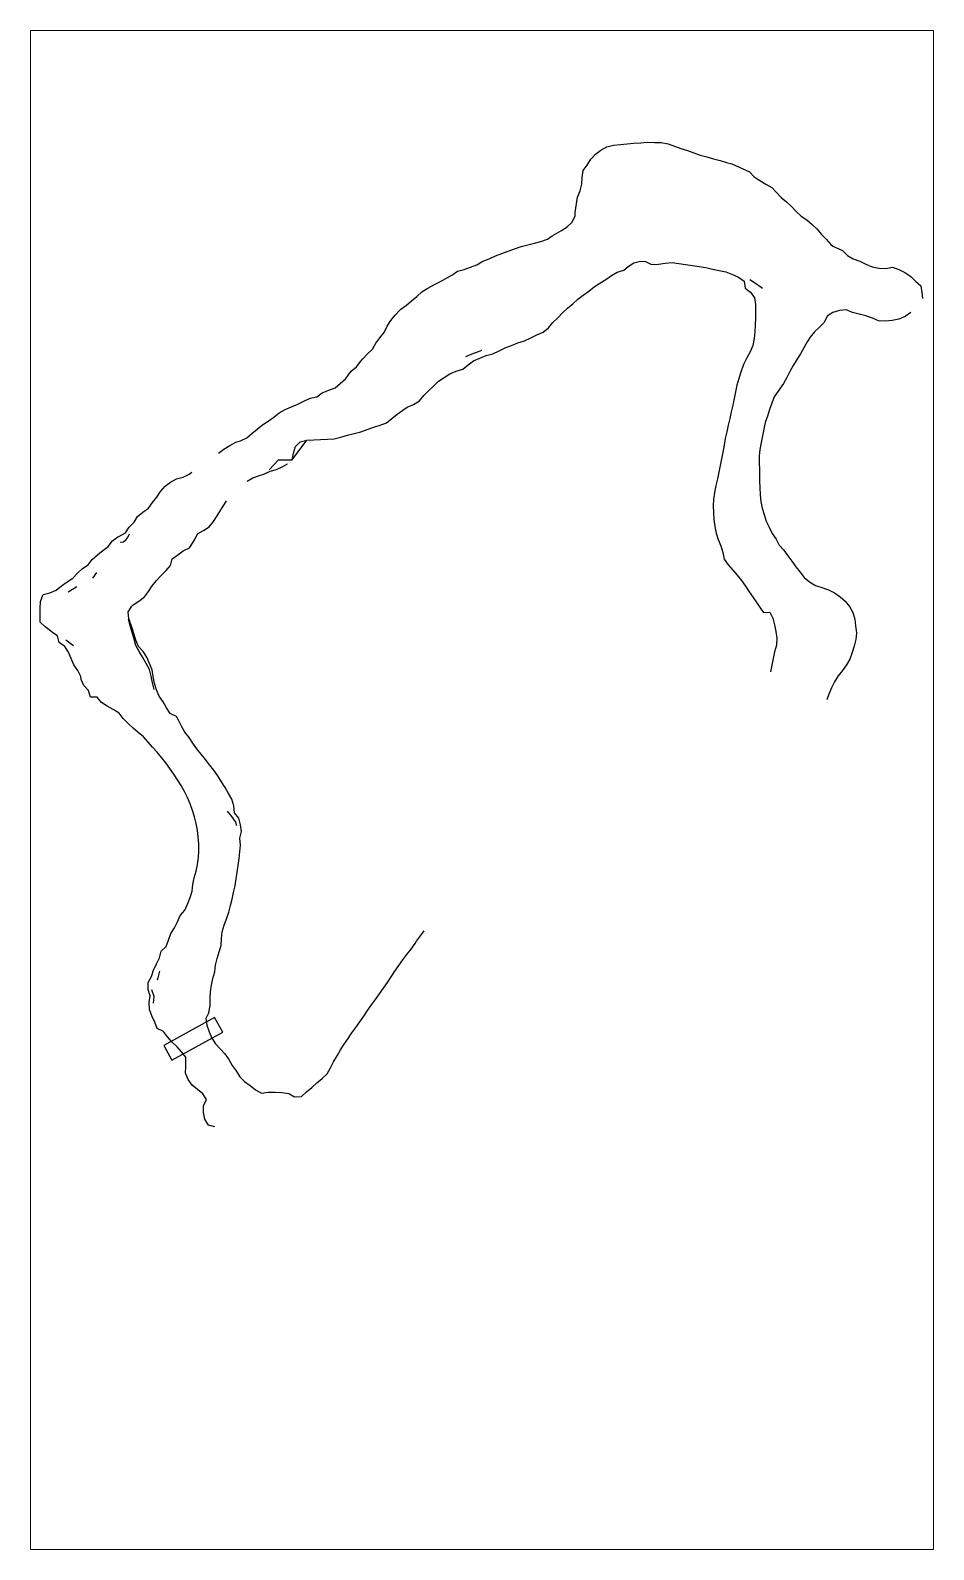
# Paper-space layout '600A3 (護岸構造)' of a CAD drawing. Header units: metres. Extents: x -105 to 115, y -173 to 197.
# The model-space entities are those that its viewports show. They can reach past a viewport. Long polylines and large blocks are cut down to what shows.
import ezdxf

# ---------------------------------------------------------------- set-up
doc = ezdxf.new("R2010")
doc.units = ezdxf.units.M
doc.header["$MEASUREMENT"] = 0
for name, color, linetype in [('R6護岸構造(不明)', 224, 'CONTINUOUS'), ('R6護岸構造(杭1列)', 2, 'CONTINUOUS'), ('R6護岸構造(杭1列空洞有)', 2, 'CONTINUOUS'), ('R6護岸構造(杭2列目空洞有)', 1, 'CONTINUOUS'), ('R6護岸構造(矢板留)', 3, 'CONTINUOUS'), ('R6護岸構造(石組・玉石)', 5, 'CONTINUOUS'), ('R6護岸構造(石組・玉石空洞有)', 4, 'CONTINUOUS')]:
    doc.layers.add(name, color=color, linetype=linetype)
doc.layers.add('非表示', color=7, linetype='CONTINUOUS', lineweight=0, plot=False)

msp = doc.modelspace()

# ---------------------------------------------------------------- linework, layer by layer
at = {"layer": 'R6護岸構造(不明)', "linetype": 'ByBlock'}
for points in [[(-7279.19, -28994.49), (-7278.26, -28994.13), (-7277.4, -28993.61), (-7276.77, -28992.83), (-7276.07, -28992.13), (-7275.35, -28991.43), (-7274.64, -28990.73), (-7273.79, -28990.19), (-7272.96, -28989.65), (-7272.05, -28989.23), (-7271.09, -28988.94), (-7270.29, -28988.34), (-7269.49, -28987.75), (-7268.57, -28987.35), (-7267.64, -28986.97), (-7266.67, -28986.72), (-7265.78, -28986.28), (-7264.87, -28985.85), (-7263.95, -28985.48), (-7263.01, -28985.12), (-7262.06, -28984.83), (-7261.15, -28984.4), (-7260.26, -28983.96), (-7259.35, -28983.53), (-7258.57, -28982.9), (-7257.9, -28982.16), (-7257.2, -28981.45), (-7256.5, -28980.73), (-7255.76, -28980.06), (-7255.01, -28979.4), (-7254.25, -28978.75), (-7253.46, -28978.14), (-7252.66, -28977.54), (-7251.86, -28976.94), (-7251.03, -28976.39), (-7250.19, -28975.84), (-7249.36, -28975.28), (-7248.5, -28974.78), (-7247.54, -28974.49), (-7246.93, -28973.97)], [(-7244.38, -28973.24), (-7243.48, -28973.67), (-7242.48, -28973.61), (-7241.49, -28973.47), (-7240.49, -28973.39), (-7239.5, -28973.52), (-7238.51, -28973.67), (-7237.52, -28973.81), (-7236.53, -28973.96), (-7235.54, -28974.11), (-7234.57, -28974.33), (-7233.59, -28974.53), (-7232.61, -28974.75), (-7231.68, -28975.11), (-7230.77, -28975.53), (-7229.96, -28976.11), (-7229.82, -28977.1), (-7229.02, -28977.7), (-7228.45, -28978.52), (-7228.29, -28979.51), (-7228.29, -28980.51), (-7228.32, -28981.51), (-7228.36, -28982.51), (-7228.39, -28983.51), (-7228.51, -28984.5), (-7228.7, -28985.48), (-7229.07, -28986.41)], [(-7230.12, -28988.43), (-7230.43, -28989.38), (-7230.72, -28990.34), (-7231.03, -28991.29), (-7231.24, -28992.27), (-7231.43, -28993.25), (-7231.63, -28994.23), (-7231.83, -28995.21), (-7232.07, -28996.18), (-7232.3, -28997.15), (-7232.51, -28998.13), (-7232.72, -28999.11), (-7232.9, -29000.09), (-7233.09, -29001.07), (-7233.26, -29002.06), (-7233.47, -29003.04), (-7233.65, -29004.02), (-7233.87, -29005), (-7234.09, -29005.97), (-7234.27, -29006.96), (-7234.42, -29007.95), (-7234.47, -29008.94), (-7234.42, -29009.94), (-7234.37, -29010.94), (-7234.22, -29011.93), (-7234.04, -29012.91), (-7233.74, -29013.87), (-7233.38, -29014.8), (-7233.08, -29015.76), (-7232.87, -29016.73), (-7232.27, -29017.54), (-7231.63, -29018.31), (-7231, -29019.08), (-7230.34, -29019.83), (-7229.77, -29020.65), (-7229.22, -29021.49), (-7228.65, -29022.31), (-7228.08, -29023.13), (-7227.52, -29023.96), (-7227.13, -29024.54), (-7226.2, -29024.45)], [(-7321.29, -29039.21), (-7322.15, -29038.7), (-7323.03, -29038.22), (-7323.88, -29037.69), (-7324.5, -29036.91), (-7325.5, -29036.91), (-7325.76, -29035.94), (-7326.44, -29035.21), (-7326.87, -29034.31), (-7326.89, -29033.88)], [(-7314.84, -29085.76), (-7315.73, -29085.31), (-7316.1, -29084.38), (-7316.54, -29083.48), (-7316.85, -29082.53), (-7316.9, -29081.53), (-7316.75, -29080.54), (-7317.07, -29079.59), (-7317.07, -29078.59), (-7316.57, -29077.73), (-7316.27, -29076.77), (-7315.82, -29075.88), (-7315.42, -29074.96), (-7315.15, -29074), (-7314.41, -29073.33), (-7314.09, -29072.38), (-7313.75, -29071.44), (-7313.2, -29070.6), (-7312.78, -29069.7), (-7312.38, -29068.78), (-7311.7, -29068.04), (-7311.3, -29067.13), (-7310.94, -29066.19), (-7310.65, -29065.24), (-7310.52, -29064.25), (-7310.32, -29063.27), (-7310.03, -29062.31), (-7309.84, -29061.33), (-7309.72, -29060.33), (-7309.67, -29059.33), (-7309.67, -29058.33), (-7309.75, -29057.34), (-7309.87, -29056.35), (-7310.05, -29055.36), (-7310.3, -29054.39), (-7310.59, -29053.44), (-7310.94, -29052.5), (-7311.31, -29051.57), (-7311.75, -29050.67), (-7312.25, -29049.81), (-7312.78, -29048.96), (-7313.33, -29048.12), (-7313.9, -29047.3), (-7314.49, -29046.5), (-7315.11, -29045.71), (-7315.75, -29044.94), (-7316.4, -29044.18), (-7317.08, -29043.45), (-7317.75, -29042.71), (-7318.52, -29042.06), (-7319.26, -29041.4), (-7320, -29040.73), (-7320.71, -29040.02)], [(-7308.17, -29082.95), (-7308, -29081.97), (-7308, -29080.97), (-7307.93, -29079.97), (-7307.82, -29078.98), (-7307.61, -29078), (-7307.32, -29077.04), (-7307.23, -29076.05), (-7306.95, -29075.09), (-7306.67, -29074.13), (-7306.4, -29073.16), (-7306.35, -29072.16), (-7306.25, -29071.17), (-7305.94, -29070.22), (-7305.62, -29069.27), (-7305.27, -29068.33), (-7305.03, -29067.36), (-7304.79, -29066.39), (-7304.58, -29065.42), (-7304.36, -29064.44), (-7304.19, -29063.45), (-7304.05, -29062.46), (-7303.92, -29061.47), (-7303.78, -29060.48), (-7303.67, -29059.49), (-7303.55, -29058.5), (-7303.65, -29057.5), (-7303.43, -29056.52), (-7303.56, -29055.53), (-7303.83, -29054.57), (-7304.42, -29053.77), (-7304.53, -29052.77), (-7304.82, -29051.82), (-7305.32, -29050.95), (-7305.82, -29050.08), (-7306.36, -29049.24), (-7306.9, -29048.4), (-7307.44, -29047.56), (-7308.1, -29046.8), (-7308.69, -29046), (-7309.31, -29045.21), (-7309.93, -29044.43), (-7310.52, -29043.62), (-7311.07, -29042.79), (-7311.72, -29042.03), (-7312.19, -29041.14), (-7312.63, -29040.24), (-7312.94, -29039.73)], [(-7289.96, -29090.17), (-7289.45, -29089.31), (-7288.97, -29088.43), (-7288.41, -29087.6), (-7287.84, -29086.78), (-7287.27, -29085.96), (-7286.7, -29085.14), (-7286.13, -29084.32), (-7285.56, -29083.5), (-7284.98, -29082.68), (-7284.41, -29081.86), (-7283.83, -29081.05), (-7283.25, -29080.23), (-7282.67, -29079.42), (-7282.1, -29078.59), (-7281.55, -29077.76), (-7280.99, -29076.93), (-7280.44, -29076.09), (-7279.85, -29075.28), (-7279.26, -29074.48), (-7278.64, -29073.7), (-7278.05, -29072.89), (-7277.86, -29072.54)]]:
    msp.add_lwpolyline(points, dxfattribs=at)
at = {"layer": 'R6護岸構造(杭1列)', "linetype": 'ByBlock'}
for points in [[(-7204.9, -28976.1), (-7204.14, -28976.76), (-7203.97, -28977.74), (-7203.91, -28978.63)], [(-7306.8, -29001.23), (-7305.99, -29000.64), (-7305.14, -29000.13), (-7304.26, -28999.65), (-7303.57, -28999.42)], [(-7320.37, -29012.88), (-7319.83, -29012.04), (-7319.1, -29011.34), (-7318.61, -29010.48), (-7317.83, -29009.84), (-7317.03, -29009.25), (-7316.44, -29008.44), (-7315.8, -29007.67), (-7315.24, -29006.84), (-7314.59, -29006.08), (-7313.8, -29005.47), (-7312.93, -29004.98), (-7311.96, -29004.72), (-7311.05, -29004.32), (-7310.69, -29004.03)], [(-7302.61, -29005.35), (-7301.74, -29004.86), (-7300.8, -29004.52), (-7300.14, -29004.31)], [(-7307.52, -29011.22), (-7306.96, -29010.39), (-7306.45, -29009.53), (-7305.9, -29008.7), (-7305.61, -29008.18)], [(-7332.4, -29021.91), (-7331.44, -29021.64), (-7330.52, -29021.24), (-7329.73, -29020.62), (-7328.91, -29020.06), (-7328.07, -29019.52), (-7327.39, -29018.78), (-7326.67, -29018.09), (-7325.82, -29017.56), (-7325.22, -29016.76), (-7324.48, -29016.08), (-7323.68, -29015.48), (-7322.91, -29014.85), (-7322.28, -29014.07), (-7321.47, -29013.48), (-7321.33, -29013.4)], [(-7321.15, -29014.23), (-7320.65, -29014.2), (-7320.29, -29013.85), (-7319.98, -29013.46), (-7319.78, -29013)], [(-7226.2, -29024.45), (-7225.75, -29025.34), (-7225.52, -29026.31), (-7225.35, -29027.3), (-7225.2, -29028.29), (-7225.24, -29029.29), (-7225.5, -29030.25), (-7225.72, -29031.23), (-7225.92, -29032.21), (-7226.09, -29033.19)], [(-7330.99, -29027.51), (-7331.76, -29026.88), (-7332.11, -29026.61)], [(-7326.89, -29033.88), (-7327.34, -29032.99), (-7327.92, -29032.18), (-7328.33, -29031.26), (-7328.68, -29030.33), (-7329.24, -29029.5), (-7330.05, -29028.91)]]:
    msp.add_lwpolyline(points, dxfattribs=at)
at = {"layer": 'R6護岸構造(杭1列空洞有)', "linetype": 'ByBlock'}
for points in [[(-7285.68, -28987.46), (-7284.99, -28986.73), (-7284.26, -28986.05), (-7283.78, -28985.17), (-7283.2, -28984.36), (-7282.56, -28983.59), (-7282.15, -28982.68), (-7281.58, -28981.85), (-7280.94, -28981.09), (-7280.26, -28980.36), (-7280.11, -28980.21)], [(-7226.72, -29011.16), (-7226.31, -29012.07), (-7225.86, -29012.97), (-7225.3, -29013.8), (-7224.86, -29014.69), (-7224.15, -29015.4), (-7223.59, -29016.23), (-7223.01, -29017.04), (-7222.42, -29017.85), (-7221.77, -29018.61), (-7221.18, -29019.42), (-7220.4, -29020.04), (-7219.55, -29020.57), (-7218.59, -29020.87), (-7217.65, -29021.2), (-7216.75, -29021.64), (-7215.93, -29022.21), (-7215.17, -29022.86), (-7214.54, -29023.63), (-7214.09, -29024.53), (-7213.8, -29025.49), (-7213.69, -29026.48), (-7213.52, -29027.47), (-7213.62, -29028.46), (-7213.86, -29029.43), (-7214.18, -29030.38), (-7214.51, -29031.32), (-7215.01, -29032.19), (-7215.58, -29033.01), (-7216.21, -29033.78), (-7216.74, -29034.64), (-7217.18, -29035.53), (-7217.6, -29036.44), (-7217.87, -29037.29)]]:
    msp.add_lwpolyline(points, dxfattribs=at)
at = {"layer": 'R6護岸構造(杭2列目空洞有)', "linetype": 'ByBlock'}
for points in [[(-7254.32, -28963.82), (-7253.9, -28962.91), (-7253.69, -28961.93), (-7253.64, -28960.93), (-7253.49, -28959.94), (-7252.9, -28959.13), (-7252.37, -28958.29), (-7251.69, -28957.55), (-7250.9, -28956.94), (-7250.01, -28956.49), (-7249.05, -28956.22), (-7248.05, -28956.12), (-7247.06, -28956.03), (-7246.06, -28955.92), (-7245.06, -28955.87), (-7244.06, -28955.81), (-7243.06, -28955.82), (-7242.06, -28955.83), (-7241.08, -28956.03), (-7240.14, -28956.36), (-7239.21, -28956.72), (-7238.25, -28957.02), (-7237.31, -28957.36), (-7236.37, -28957.7), (-7235.4, -28957.95), (-7234.43, -28958.2), (-7233.47, -28958.48), (-7232.52, -28958.76), (-7231.76, -28958.97)], [(-7229.17, -28960.14), (-7228.49, -28960.87), (-7227.64, -28961.4), (-7226.79, -28961.94), (-7225.92, -28962.43), (-7225.22, -28963.14), (-7224.56, -28963.89), (-7223.79, -28964.53), (-7223.06, -28965.21), (-7222.33, -28965.9), (-7221.6, -28966.58), (-7220.78, -28967.16), (-7220.03, -28967.82), (-7219.3, -28968.49), (-7218.66, -28969.26), (-7217.95, -28969.97), (-7217.29, -28970.72), (-7216.98, -28970.97)], [(-7256.65, -28968.69), (-7255.81, -28968.15), (-7255.07, -28967.48), (-7254.67, -28966.57), (-7254.67, -28966.05)], [(-7280.11, -28980.21), (-7279.32, -28979.6), (-7278.56, -28978.95), (-7277.77, -28978.33), (-7277.05, -28977.64), (-7276.18, -28977.13), (-7275.3, -28976.66), (-7274.41, -28976.22), (-7273.54, -28975.72), (-7272.67, -28975.22), (-7271.85, -28974.66), (-7270.88, -28974.41), (-7269.94, -28974.07), (-7269, -28973.72), (-7268.15, -28973.2), (-7267.22, -28972.83), (-7266.32, -28972.39), (-7265.38, -28972.04), (-7264.44, -28971.7), (-7263.5, -28971.36), (-7262.55, -28971.05), (-7261.58, -28970.81), (-7260.61, -28970.56), (-7259.65, -28970.28), (-7258.7, -28969.98), (-7258.03, -28969.48)], [(-7215.56, -28971.6), (-7214.87, -28972.33), (-7214, -28972.82), (-7213.06, -28973.17), (-7212.17, -28973.63), (-7211.25, -28974.02), (-7210.27, -28974.19), (-7209.27, -28974.24), (-7208.28, -28974.07), (-7207.33, -28974.39), (-7206.45, -28974.85), (-7205.62, -28975.41), (-7204.9, -28976.1)], [(-7205.6, -28980.67), (-7206.41, -28981.25), (-7207.33, -28981.64), (-7208.31, -28981.83), (-7209.31, -28981.94), (-7210.31, -28981.9), (-7211.22, -28981.49), (-7212.16, -28981.15), (-7213.14, -28980.93), (-7214.11, -28980.7), (-7215.03, -28980.3), (-7216.03, -28980.38), (-7216.98, -28980.68), (-7217.82, -28981.22), (-7218.24, -28982.13), (-7218.96, -28982.82), (-7219.68, -28983.52), (-7220.32, -28984.29), (-7220.76, -28984.97)], [(-7287.37, -28989.25), (-7286.61, -28988.6), (-7285.99, -28987.81), (-7285.68, -28987.46)], [(-7303.57, -28999.42), (-7302.66, -28999.01), (-7301.91, -28998.34), (-7301.11, -28997.74), (-7300.35, -28997.1), (-7299.52, -28996.54), (-7298.7, -28995.96), (-7297.92, -28995.33), (-7297.04, -28994.87), (-7296.13, -28994.46), (-7295.2, -28994.08), (-7294.29, -28993.66), (-7293.4, -28993.22), (-7292.42, -28992.99), (-7291.61, -28992.41), (-7290.67, -28992.05), (-7289.74, -28991.69), (-7288.98, -28991.04), (-7288.22, -28990.39), (-7288.15, -28990.32)], [(-7224.99, -28992.16), (-7225.56, -28992.98), (-7225.93, -28993.91), (-7226.25, -28994.86), (-7226.53, -28995.82), (-7226.87, -28996.76), (-7227.1, -28997.73), (-7227.29, -28998.71), (-7227.48, -28999.69), (-7227.66, -29000.68), (-7227.74, -29001.67), (-7227.77, -29002.67), (-7227.72, -29003.67), (-7227.7, -29004.29), (-7227.73, -29005.28), (-7227.68, -29006.28), (-7227.6, -29007.28), (-7227.53, -29008.28), (-7227.33, -29009.26), (-7227.04, -29010.22), (-7226.72, -29011.16)], [(-7300.14, -29004.31), (-7299.25, -29003.86), (-7298.28, -29003.61), (-7297.38, -29003.19), (-7296.68, -29002.8), (-7296.68, -29002.8)], [(-7309.84, -29013.04), (-7308.96, -29012.56), (-7308.13, -29012.02), (-7307.52, -29011.22)], [(-7319.25, -29023.38), (-7318.4, -29022.87), (-7317.61, -29022.25), (-7316.99, -29021.46), (-7316.47, -29020.61), (-7315.85, -29019.82), (-7315.16, -29019.1), (-7314.45, -29018.4), (-7313.77, -29017.66), (-7313.53, -29016.69), (-7312.74, -29016.07), (-7311.93, -29015.49), (-7311.01, -29015.09), (-7310.49, -29014.24), (-7310.21, -29013.75)], [(-7312.94, -29039.73), (-7313.82, -29039.26), (-7314.37, -29038.43), (-7314.86, -29037.56), (-7315.45, -29036.75), (-7315.86, -29035.83), (-7316.15, -29034.88), (-7316.32, -29033.89), (-7316.49, -29032.91), (-7316.87, -29031.98), (-7317.25, -29031.06), (-7317.8, -29030.22), (-7318.46, -29029.47), (-7318.86, -29028.56), (-7319.15, -29027.6), (-7319.43, -29026.64), (-7319.79, -29025.71), (-7319.9, -29025.43)]]:
    msp.add_lwpolyline(points, dxfattribs=at)
at = {"layer": 'R6護岸構造(矢板留)', "linetype": 'ByBlock'}
for points in [[(-7299.38, -29003.67), (-7298.03, -29002.2), (-7296.03, -29002.2), (-7293.85, -28999.34), (-7292.85, -28999.29), (-7291.85, -28999.24), (-7290.85, -28999.19), (-7289.85, -28999.13), (-7288.89, -28998.88), (-7287.92, -28998.62), (-7286.96, -28998.36), (-7285.99, -28998.11), (-7285.04, -28997.78), (-7284.1, -28997.46), (-7283.15, -28997.13), (-7282.21, -28996.81), (-7281.43, -28996.18), (-7280.65, -28995.55), (-7279.84, -28994.96), (-7279.19, -28994.49)], [(-7316.18, -29035.76), (-7316.4, -29034.79), (-7316.62, -29033.81), (-7316.87, -29032.84), (-7317.36, -29031.97), (-7317.85, -29031.1), (-7318.35, -29030.23), (-7318.84, -29029.36), (-7319.12, -29028.4), (-7319.39, -29027.44), (-7319.67, -29026.48), (-7319.94, -29025.51)]]:
    msp.add_lwpolyline(points, dxfattribs=at)
at = {"layer": 'R6護岸構造(石組・玉石)', "linetype": 'ByBlock'}
for points in [[(-7231.76, -28958.97), (-7229.17, -28960.14)], [(-7254.67, -28966.05), (-7254.32, -28963.82)], [(-7258.03, -28969.48), (-7256.65, -28968.69)], [(-7216.98, -28970.97), (-7215.56, -28971.6)], [(-7246.93, -28973.97), (-7246.09, -28973.43), (-7245.11, -28973.2), (-7244.38, -28973.24)], [(-7229.12, -28975.84), (-7228.29, -28976.4), (-7227.46, -28976.96), (-7227.27, -28977.1)], [(-7220.76, -28984.97), (-7221.24, -28985.84), (-7221.73, -28986.71), (-7222.25, -28987.57), (-7222.8, -28988.41), (-7223.27, -28989.29), (-7223.7, -28990.19), (-7224.21, -28991.05), (-7224.77, -28991.88), (-7224.99, -28992.16)], [(-7270.63, -28987.11), (-7269.71, -28986.74), (-7268.78, -28986.37), (-7268.29, -28986.17)], [(-7288.15, -28990.32), (-7287.37, -28989.25)], [(-7296.03, -29002.2), (-7295.82, -29001.23), (-7295.53, -29000.27), (-7294.83, -28999.56), (-7293.85, -28999.34)], [(-7321.33, -29013.4), (-7320.37, -29012.88)], [(-7310.21, -29013.75), (-7309.84, -29013.04)], [(-7325.15, -29019.51), (-7324.57, -29018.69)], [(-7328.74, -29021.51), (-7327.89, -29020.97), (-7327.49, -29020.72)], [(-7332.11, -29026.61), (-7332.84, -29025.93), (-7332.84, -29024.93), (-7332.83, -29023.93), (-7332.81, -29022.93), (-7332.45, -29021.99), (-7332.4, -29021.91)], [(-7319.9, -29025.43), (-7319.98, -29024.44), (-7319.45, -29023.59), (-7319.25, -29023.38)], [(-7330.05, -29028.91), (-7330.31, -29027.95), (-7330.99, -29027.51)], [(-7329.1, -29028.53), (-7328.29, -29029.12), (-7327.98, -29029.34)], [(-7320.71, -29040.02), (-7321.29, -29039.21)], [(-7305.49, -29053.57), (-7304.89, -29054.35), (-7304.28, -29055.14), (-7304.16, -29055.64)], [(-7315.39, -29076.92), (-7315.64, -29077.89), (-7315.74, -29078.24)], [(-7316.28, -29081.61), (-7316.19, -29080.62), (-7316.51, -29079.68)], [(-7307.29, -29099.66), (-7308.26, -29099.42), (-7308.8, -29098.58), (-7308.96, -29097.59), (-7308.96, -29096.59), (-7308.53, -29095.69), (-7309.09, -29094.86), (-7309.86, -29094.21), (-7310.62, -29093.57), (-7311.2, -29092.76), (-7311.61, -29091.84), (-7311.56, -29090.84), (-7311.56, -29089.84), (-7311.56, -29089.52), (-7312.17, -29088.73), (-7312.82, -29087.97), (-7313.57, -29087.31), (-7314.22, -29086.55), (-7314.84, -29085.76)]]:
    msp.add_lwpolyline(points, dxfattribs=at)
msp.add_lwpolyline([(-7313.59, -29089.95), (-7306.15, -29085.84), (-7307.34, -29083.68), (-7314.78, -29087.78)], close=True, dxfattribs=at)
at = {"layer": 'R6護岸構造(石組・玉石空洞有)', "linetype": 'ByBlock'}
for points in [[(-7229.07, -28986.41), (-7229.56, -28987.28), (-7230.01, -28988.17), (-7230.12, -28988.43)], [(-7277.86, -29072.54), (-7277.25, -29071.75), (-7276.71, -29071.02)], [(-7308.17, -29082.95), (-7308.61, -29083.85), (-7308.47, -29084.84), (-7308.12, -29085.78), (-7307.75, -29086.71), (-7307.24, -29087.57), (-7306.53, -29088.28), (-7305.86, -29089.01), (-7305.27, -29089.82), (-7304.78, -29090.7), (-7304.22, -29091.52), (-7303.66, -29092.35), (-7302.96, -29093.06), (-7302.15, -29093.65), (-7301.38, -29094.29), (-7300.49, -29094.75), (-7299.5, -29094.62), (-7298.5, -29094.6), (-7297.5, -29094.67), (-7296.51, -29094.82), (-7295.65, -29095.31), (-7294.65, -29095.24), (-7293.9, -29094.58), (-7293.14, -29093.92), (-7292.39, -29093.26), (-7291.63, -29092.61), (-7290.9, -29091.94), (-7290.42, -29091.06), (-7289.96, -29090.17)]]:
    msp.add_lwpolyline(points, dxfattribs=at)

psp = doc.layouts.new('600A3 (護岸構造)')

# ---------------------------------------------------------------- viewports
at = {"layer": '非表示', "linetype": 'ByBlock'}
vp = psp.add_viewport(center=(4.6, 11.88), size=(220, 370), view_center_point=(-7268.27, -29050.46), view_height=222.009, dxfattribs=at)
vp.frozen_layers = ['非表示']

doc.saveas('drawing.dxf')
